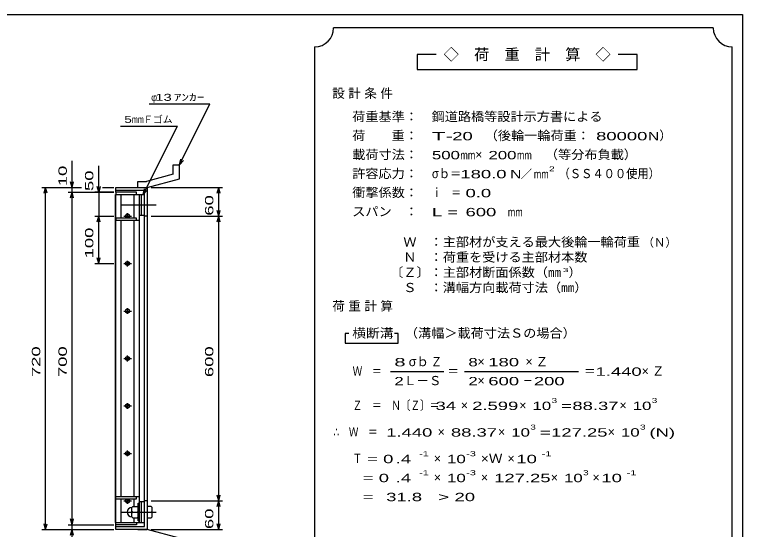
# Model space of a CAD drawing. Units: millimetres, scale not verified. Extents: x -1456 to 1385, y -1026 to 843.
# Drawn here: x -149 to 1385, y -242 to 843 of the extents above; entities that cross this region are included whole.
import ezdxf
from ezdxf.enums import TextEntityAlignment as Align

# ---------------------------------------------------------------- set-up
doc = ezdxf.new("R2010")
doc.units = ezdxf.units.MM
doc.header["$LTSCALE"] = 8
doc.linetypes.add('CHAIN', pattern=[18.5, 12, -1.5, 3.5, -1.5])
for name, color, linetype, lineweight in [('0_2', 150, 'Continuous', 25), ('16', 3, 'Continuous', 25), ('19', 6, 'Continuous', 25), ('22', 4, 'Continuous', 25), ('24', 2, 'Continuous', 25)]:
    doc.layers.add(name, color=color, linetype=linetype, lineweight=lineweight)
doc.styles.add('ベクトル', font='')
doc.styles.get('ベクトル').set_extended_font_data('ベクトル')

msp = doc.modelspace()

# ---------------------------------------------------------------- linework, layer by layer
at = {"layer": '0_2'}
for p, q in [((-1383.2, 842.8), (1384.8, 842.8)), ((1384.8, 842.8), (1384.8, -917.2))]:
    msp.add_line(p, q, dxfattribs=at)
at = {"layer": '16'}
for p, q in [((63.3, -227), (63.3, 464)), ((63.3, 464), (64, 464)), ((108, 468.5), (64, 468.5)), ((64, 468.5), (64, 464)), ((64, 464), (108, 464)), ((64, -227), (64, 464)), ((64, 464), (114, 464)), ((75.5, 414), (75.5, 464)), ((102.5, 414), (102.5, 464)), ((108, 464), (108, 468.5)), ((114, -227), (114, 464)), ((114, 464), (118.5, 464)), ((118.5, 420), (118.5, 464)), ((118.5, 464), (124.5, 464)), ((124.5, 420), (124.5, 464)), ((81, 418.5), (97, 418.5)), ((87, 421.5), (91, 421.5)), ((87, 415.5), (91, 415.5)), ((89, 414), (89, 424.5)), ((114, 420), (118.5, 420)), ((118.5, 420), (124.5, 420)), ((64, 414), (64, 409.5)), ((108, 414), (64, 414)), ((64, 409.5), (114, 409.5)), ((75.5, -172.5), (75.5, 409.5)), ((102.5, -172.5), (102.5, 409.5)), ((108, 409.5), (108, 414)), ((89, 312.5), (89, 324.5)), ((81, 318.5), (97, 318.5)), ((87, 321.5), (91, 321.5)), ((87, 315.5), (91, 315.5)), ((81, 218.5), (97, 218.5)), ((87, 221.5), (91, 221.5)), ((87, 215.5), (91, 215.5)), ((89, 212.5), (89, 224.5)), ((89, 112.5), (89, 124.5)), ((81, 118.5), (97, 118.5)), ((87, 121.5), (91, 121.5)), ((87, 115.5), (91, 115.5)), ((81, 18.5), (97, 18.5)), ((87, 21.5), (91, 21.5)), ((87, 15.5), (91, 15.5)), ((89, 12.5), (89, 24.5)), ((89, -87.5), (89, -75.5)), ((81, -81.5), (97, -81.5)), ((87, -78.5), (91, -78.5)), ((87, -84.5), (91, -84.5)), ((64, -177), (64, -172.5)), ((64, -172.5), (114, -172.5)), ((64, -177), (108, -177)), ((75.5, -227), (75.5, -177)), ((81, -181.5), (97, -181.5)), ((87, -178.5), (91, -178.5)), ((89, -187.5), (89, -177)), ((102.5, -192), (102.5, -177)), ((108, -177), (108, -172.5)), ((114, -183), (118.5, -183)), ((118.5, -227), (118.5, -183)), ((118.5, -183), (124.5, -183)), ((124.5, -227), (124.5, -183)), ((87, -184.5), (91, -184.5)), ((100, -193), (98, -195)), ((98, -215), (98, -195)), ((100, -193), (109, -193)), ((111, -195), (109, -193)), ((111, -223.5), (111, -186.5)), ((111, -186.5), (114, -186.5)), ((114, -223.5), (114, -186.5)), ((100, -205), (98, -203)), ((100, -205), (98, -207)), ((100, -205), (109, -205)), ((109, -205), (111, -203)), ((111, -207), (109, -205)), ((63.3, -227), (64, -227)), ((64, -227), (108, -227)), ((64, -231.5), (64, -227)), ((64, -227), (114, -227)), ((100, -217), (98, -215)), ((100, -217), (109, -217)), ((102.5, -227), (102.5, -218)), ((108, -227), (108, -231.5)), ((109, -217), (111, -215)), ((111, -223.5), (114, -223.5)), ((114, -227), (118.5, -227)), ((118.5, -227), (124.5, -227)), ((108, -231.5), (64, -231.5))]:
    msp.add_line(p, q, dxfattribs=at)
at = {"layer": '16', "linetype": 'CHAIN'}
for p, q in [((74.4, 442), (149.4, 442)), ((74.4, -205), (149.4, -205))]:
    msp.add_line(p, q, dxfattribs=at)
at = {"layer": '16'}
for centre, radius, start, end in [((87, 418.5), 3, 90, 270), ((89, 418.5), 4, 46.6, 133.4), ((89, 418.5), 4, 226.6, 313.4), ((91, 418.5), 3, 270, 90), ((89, 318.5), 4, 46.6, 133.4), ((87, 318.5), 3, 90, 270), ((89, 318.5), 4, 226.6, 313.4), ((91, 318.5), 3, 270, 90), ((87, 218.5), 3, 90, 270), ((89, 218.5), 4, 46.6, 133.4), ((89, 218.5), 4, 226.6, 313.4), ((91, 218.5), 3, 270, 90), ((87, 118.5), 3, 90, 270), ((89, 118.5), 4, 46.6, 133.4), ((89, 118.5), 4, 226.6, 313.4), ((91, 118.5), 3, 270, 90), ((87, 18.5), 3, 90, 270), ((89, 18.5), 4, 46.6, 133.4), ((89, 18.5), 4, 226.6, 313.4), ((91, 18.5), 3, 270, 90), ((87, -81.5), 3, 90, 270), ((89, -81.5), 4, 46.6, 133.4), ((89, -81.5), 4, 226.6, 313.4), ((91, -81.5), 3, 270, 90), ((87, -181.5), 3, 90, 270), ((89, -181.5), 4, 46.6, 133.4), ((91, -181.5), 3, 270, 90), ((89, -181.5), 4, 226.6, 313.4), ((98, -205), 10, 90, 270)]:
    msp.add_arc(centre, radius, start, end, dxfattribs=at)
at = {"layer": '19'}
for p, q in [((185.1, 526.6), (198.1, 526.6)), ((185.1, 506.6), (185.1, 526.6)), ((198.1, 496.6), (198.1, 526.6)), ((185.1, 506.6), (128.8, 491.5)), ((110.5, 491.5), (128.8, 491.5)), ((110.5, 478.5), (110.5, 491.5)), ((130.5, 478.5), (198.1, 496.6)), ((64, 468.5), (64, 478.5)), ((64, 478.5), (130.5, 478.5)), ((110.5, 478.5), (130.5, 478.5)), ((130.5, 478.5), (130.5, -241.5)), ((124.5, 472.5), (64, 472.5)), ((124.5, -235.5), (124.5, 472.5)), ((130.5, 418.5), (124.5, 418.5)), ((130.5, -181.5), (124.5, -181.5)), ((138.5, -193), (130.5, -193)), ((130.5, -193), (130.5, -217)), ((140.5, -195), (138.5, -193)), ((140.5, -215), (140.5, -195)), ((130.5, -205), (138.5, -205)), ((140.5, -203), (138.5, -205)), ((138.5, -205), (140.5, -207)), ((130.5, -217), (138.5, -217)), ((138.5, -217), (140.5, -215)), ((64, -241.5), (64, -231.5)), ((64, -235.5), (124.5, -235.5)), ((130.5, -241.5), (64, -241.5)), ((110.5, -241.5), (130.5, -241.5)), ((198.1, -259.6), (130.5, -241.5))]:
    msp.add_line(p, q, dxfattribs=at)
at = {"layer": '22'}
for p, q in [((134.5, 654.5), (262.5, 654.5)), ((198.5, 526.5), (262.5, 654.5)), ((74, 608), (194, 608)), ((122, 464), (194, 608)), ((198.5, 526.5), (200.9, 538.2)), ((-28, 478.5), (-28, 534.5)), ((28, 468.5), (28, 524.5)), ((198.5, 526.5), (206.5, 535.3)), ((-92, 478.5), (-8, 478.5)), ((-87.2, 466.5), (-84, 478.5)), ((-80.8, 466.5), (-84, 478.5)), ((-84, -241.5), (-84, 478.5)), ((-36, 478.5), (-8, 478.5)), ((-28, 478.5), (-31.2, 490.5)), ((-28, 478.5), (-24.8, 490.5)), ((-28, 468.5), (-28, 478.5)), ((28, 468.5), (24.8, 480.5)), ((31.2, 480.5), (28, 468.5)), ((36, 478.5), (60, 478.5)), ((36, 478.5), (60, 478.5)), ((122, 464), (124.4, 475.7)), ((138.5, 478.5), (288.9, 478.5)), ((277.7, 466.5), (280.9, 478.5)), ((284.1, 466.5), (280.9, 478.5)), ((280.9, 418.5), (280.9, 478.5)), ((-36, 468.5), (60, 468.5)), ((-31.2, 456.5), (-28, 468.5)), ((-24.8, 456.5), (-28, 468.5)), ((-28, -231.5), (-28, 468.5)), ((60, 468.5), (20, 468.5)), ((28, 468.5), (28, 418.5)), ((122, 464), (130, 472.8)), ((280.9, 418.5), (277.7, 430.5)), ((280.9, 418.5), (284.1, 430.5)), ((20, 418.5), (60, 418.5)), ((24.8, 406.5), (28, 418.5)), ((31.2, 406.5), (28, 418.5)), ((28, 318.5), (28, 418.5)), ((138.5, 418.5), (288.9, 418.5)), ((277.7, 406.5), (280.9, 418.5)), ((284.1, 406.5), (280.9, 418.5)), ((280.9, -181.5), (280.9, 418.5)), ((28, 318.5), (24.8, 330.5)), ((28, 318.5), (31.2, 330.5)), ((20, 318.5), (60, 318.5)), ((138.5, -181.5), (288.9, -181.5)), ((280.9, -181.5), (277.7, -169.5)), ((277.7, -193.5), (280.9, -181.5)), ((280.9, -181.5), (284.1, -169.5)), ((284.1, -193.5), (280.9, -181.5)), ((280.9, -241.5), (280.9, -181.5)), ((-84, -241.5), (-87.2, -229.5)), ((-84, -241.5), (-80.8, -229.5)), ((-28, -231.5), (-31.2, -219.5)), ((-28, -231.5), (-24.8, -219.5)), ((280.9, -241.5), (277.7, -229.5)), ((280.9, -241.5), (284.1, -229.5)), ((-92, -241.5), (60, -241.5)), ((-36, -231.5), (60, -231.5)), ((-36, -241.5), (60, -241.5)), ((-31.2, -253.5), (-28, -241.5)), ((-28, -241.5), (-28, -231.5)), ((-24.8, -253.5), (-28, -241.5)), ((-28, -297.5), (-28, -241.5)), ((138.5, -241.5), (288.9, -241.5))]:
    msp.add_line(p, q, dxfattribs=at)
at = {"layer": '24', "color": 4}
for p, q in [((1323.2, 814.8), (523.2, 814.8)), ((483.2, 774.8), (483.2, -465.2)), ((1363.2, -465.2), (1363.2, 774.8)), ((739.2, 758.8), (699.2, 758.8)), ((699.2, 758.8), (699.2, 726.8)), ((1163.2, 758.8), (1123.2, 758.8)), ((1163.2, 726.8), (1163.2, 758.8)), ((699.2, 726.8), (1163.2, 726.8)), ((555.2, 170.8), (547.2, 170.8)), ((547.2, 170.8), (547.2, 150.8)), ((659.2, 170.8), (651.2, 170.8)), ((659.2, 150.8), (659.2, 170.8)), ((547.2, 150.8), (659.2, 150.8)), ((643.2, 90.8), (755.2, 90.8)), ((799.2, 90.8), (1039.2, 90.8))]:
    msp.add_line(p, q, dxfattribs=at)
for centre, start, end in [((483.2, 814.8), 270, 0), ((1363.2, 814.8), 180, 270)]:
    msp.add_arc(centre, 40, start, end, dxfattribs=at)

# ---------------------------------------------------------------- texts
at = {"layer": '22', "color": 2, "style": 'ベクトル'}
for s, height, width, p in [(' 13 ', 14.66, 1.6, (138.5, 668.5)), ('ｱﾝｶｰ', 14.66, 1.6, (186.5, 668.5)), ('5', 14.7, 1.45, (82, 622)), ('mm', 14.66, 0.75, (98, 622))]:
    msp.add_text(s, height=height, dxfattribs=dict(at, width=width)).set_placement(p, align=Align.MIDDLE_LEFT)
for s, height, p in [('φ', 14.7, (138.5, 668.5)), ('Ｆゴム', 14.66, (122, 622))]:
    msp.add_text(s, height=height, dxfattribs=at).set_placement(p, align=Align.MIDDLE_LEFT)
at = {"layer": '22', "color": 2, "style": 'ベクトル', "width": 1.65}
for s, p in [(' 10 ', (-48, 470.5)), (' 50 ', (8, 460.5)), (' 60 ', (260.9, 408.5)), (' 100 ', (8, 318.5)), (' 720 ', (-104, 68.5)), (' 700 ', (-48, 68.5)), (' 600 ', (260.9, 68.5)), (' 60 ', (260.9, -251.5))]:
    msp.add_text(s, height=17.6, rotation=90, dxfattribs=at).set_placement(p, align=Align.MIDDLE_LEFT)
at = {"layer": '24', "style": 'ベクトル'}
for s, height, p in [('◇\u3000荷\u3000重\u3000計\u3000算\u3000◇', 23.46, (755.2, 758.8)), ('）', 19.4, (1209.6, 588)), ('×', 19.4, (821.6, 548)), ('／', 17.6, (917.2, 506.8)), ('（Ｎ）', 17.6, (1174.4, 362.8)), ('）', 19.4, (1018.4, 300)), ('σｂ', 19.35, (681.6, 112)), ('×', 19.4, (826.4, 112)), ('Ｌ－Ｓ', 19.35, (671.2, 72)), ('×', 19.4, (826.4, 72)), ('×', 19.4, (791.2, 20)), ('×', 19.4, (914.4, 20)), ('×', 19.4, (1125.6, 20)), ('×', 19.4, (742.4, -36)), ('×', 19.4, (869.6, -36)), ('×', 19.4, (1100.8, -36)), ('×', 19.4, (734.4, -92)), ('×', 19.4, (889.6, -92)), ('×', 19.4, (734.4, -132)), ('×', 19.4, (833.6, -132)), ('×', 19.4, (980.8, -132)), ('×', 19.4, (1068.8, -132))]:
    msp.add_text(s, height=height, dxfattribs=at).set_placement(p, align=Align.MIDDLE_LEFT)
for s, height, width, p in [('荷重基準：\u3000', 19.35, 1.05, (562.4, 628)), ('鋼道路橋等設計示方書による', 19.35, 1.05, (729.6, 628)), ('荷\u3000\u3000重：\u3000', 19.35, 1.05, (562.4, 588)), ('（後輪一輪荷重：', 19.35, 1.05, (841.6, 588)), ('T-', 17.6, 2, (730.4, 586.8)), (' 20 ', 17.6, 1.65, (762.4, 586.8)), (' 80000', 17.6, 1.65, (1065.6, 586.8)), ('N', 17.6, 1.4, (1185.6, 586.8)), ('載荷寸法：\u3000', 19.35, 1.05, (562.4, 548)), ('500', 17.6, 1.5, (730.4, 546.8)), ('200', 17.6, 1.5, (849.6, 546.8)), ('\u3000（等分布負載）', 19.35, 1.05, (940.8, 548)), ('mm', 17.6, 0.8, (790.4, 546.8)), ('mm', 17.6, 0.8, (909.6, 546.8)), ('2', 10.6, 1.5, (977.2, 518)), ('許容応力：\u3000', 19.35, 1.05, (562.4, 508)), ('σｂ＝', 19.35, 0.9, (730.4, 508)), ('180.0', 17.6, 1.65, (790.4, 506.8)), ('N', 17.6, 1.4, (895.2, 506.8)), ('mm', 17.6, 0.8, (945.2, 506.8)), ('（ＳＳ４００使用）', 19.35, 0.9, (997.2, 508)), ('衝撃係数：\u3000', 19.35, 1.05, (562.4, 468)), ('ｉ\u3000＝', 19.35, 0.75, (730.4, 468)), (' 0.0', 17.6, 1.65, (790.4, 466.8)), ('スパン\u3000：\u3000', 19.35, 1.05, (562.4, 428)), ('L =', 17.6, 1.65, (730.4, 426.8)), (' 600 ', 17.6, 1.65, (790.4, 426.8)), ('mm', 17.6, 0.8, (890.4, 426.8)), ('\u3000Ｗ\u3000：主部材が支える最大後輪一輪荷重', 19.35, 1.05, (642.4, 364)), ('\u3000Ｎ\u3000：荷重を受ける主部材本数', 19.35, 1.05, (642.4, 332)), ('〔Ｚ〕：主部材断面係数（㎜', 19.35, 1.05, (642.4, 300)), ('3', 8.8, 1.8, (1006.4, 304.8)), ('\u3000Ｓ\u3000：溝幅方向載荷寸法（㎜）', 19.35, 1.05, (642.4, 268)), ('横断溝', 19.35, 1.1, (562.4, 172)), ('\u3000（溝幅＞載荷寸法Ｓの場合）', 19.35, 1.05, (645.6, 172)), ('8', 17.6, 1.8, (651.2, 110.8)), ('Ｚ', 19.4, 0.9, (728, 112)), ('8', 17.6, 1.5, (807.2, 110.8)), (' 180 ', 17.6, 1.65, (838.4, 110.8)), ('Ｗ\u3000＝', 19.35, 0.75, (563.2, 92)), ('＝', 19.4, 0.9, (763.2, 92)), ('＝', 19.4, 0.9, (1051.2, 92)), ('1.440', 17.6, 1.65, (1075.2, 90.8)), ('2', 17.6, 1.5, (651.2, 70.8)), ('2', 17.6, 1.5, (807.2, 70.8)), (' 600 ', 17.6, 1.65, (838.4, 70.8)), (' 200 ', 17.6, 1.65, (934.4, 70.8)), ('－', 19.4, 0.75, (922.4, 72)), ('Ｚ\u3000＝\u3000Ｎ〔Ｚ〕＝', 19.35, 0.75, (563.2, 20)), ('3', 10.6, 1.5, (982.4, 30)), ('3', 10.6, 1.5, (1193.6, 30)), (' 34 ', 17.6, 1.65, (727.2, 18.8)), ('2.599', 17.6, 1.65, (815.2, 18.8)), ('10', 17.6, 1.5, (942.4, 18.8)), ('=', 17.6, 1.7, (1002.4, 18.8)), ('88.37', 17.6, 1.65, (1026.4, 18.8)), ('10', 17.6, 1.5, (1153.6, 18.8)), ('∴\u3000Ｗ\u3000＝', 19.35, 0.75, (523.2, -36)), (' 1.440', 17.6, 1.65, (623.2, -37.2)), ('88.37', 17.6, 1.65, (770.4, -37.2)), ('10', 17.6, 1.5, (897.6, -37.2)), ('3', 10.6, 1.5, (937.6, -26)), ('127.25', 17.6, 1.65, (981.6, -37.2)), ('10', 17.6, 1.5, (1128.8, -37.2)), ('3', 10.6, 1.5, (1168.8, -26)), ('(N)', 17.6, 1.65, (1188.8, -37.2)), ('=', 17.6, 1.7, (957.6, -37.2)), ('-3', 10.56, 1.65, (802.4, -82)), ('Ｔ', 19.4, 0.75, (563.2, -92)), (' = 0', 17.6, 1.65, (583.2, -93.2)), (' .4 ', 17.6, 1.65, (643.2, -93.2)), ('-1', 10.56, 1.65, (703.2, -82)), ('10', 17.6, 1.5, (762.4, -93.2)), ('×Ｗ', 19.35, 1.1, (833.6, -92)), (' 10 ', 17.6, 1.65, (897.6, -93.2)), ('-1', 10.56, 1.65, (961.6, -82)), ('-1', 10.56, 1.65, (703.2, -122)), ('-3', 10.56, 1.65, (802.4, -122)), ('3', 10.6, 1.5, (1048.8, -122)), ('-1', 10.56, 1.65, (1140.8, -122)), ('  = 0', 17.6, 1.65, (563.2, -133.2)), (' .4 ', 17.6, 1.65, (643.2, -133.2)), ('10', 17.6, 1.5, (762.4, -133.2)), ('127.25', 17.6, 1.65, (861.6, -133.2)), ('10', 17.6, 1.5, (1008.8, -133.2)), (' 10 ', 17.6, 1.65, (1076.8, -133.2)), (' 31.8', 17.6, 1.65, (623.2, -173.2)), ('>', 17.6, 1.7, (743.2, -173.2)), (' 20 ', 17.6, 1.65, (767.2, -173.2)), ('  =', 17.6, 1.65, (563.2, -173.2))]:
    msp.add_text(s, height=height, dxfattribs=dict(at, width=width)).set_placement(p, align=Align.MIDDLE_LEFT)
at = {"layer": '24', "char_height": 19.35, "attachment_point": 4, "style": 'ベクトル'}
for s, insert in [('\\T1.28;設計条件', (520.4, 676)), ('\\T1.28;荷重計算', (520.4, 228)), ('\\T1.42;×Ｚ', (927.6, 112)), ('\\T1.42;×Ｚ', (1172.4, 92))]:
    msp.add_mtext(s, dxfattribs=dict(at, insert=insert))

doc.saveas('drawing.dxf')
